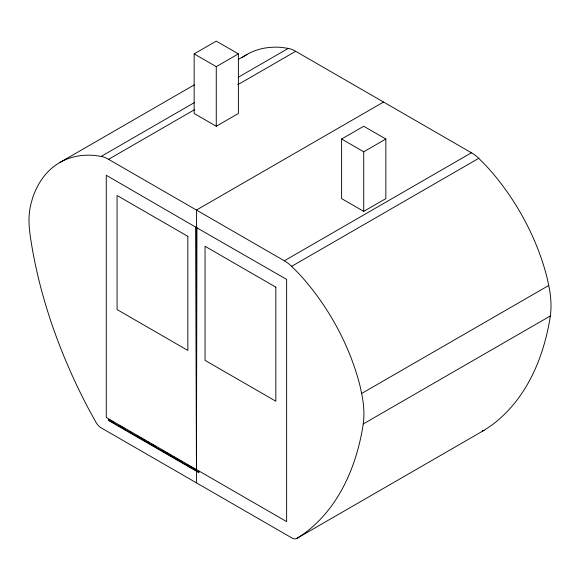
<?xml version="1.0" encoding="UTF-8"?>
<svg xmlns="http://www.w3.org/2000/svg" width="580" height="580" viewBox="0 0 580 580"><rect width="100%" height="100%" fill="white"/><g stroke="black" fill="none" stroke-linecap="round" stroke-linejoin="round"><path stroke-width="0.87" d="M363.225 423.98L362.79 427.047A354.59 204.725 60 0 1 304.21 533.52L297.025 538.305A10.041 5.793 60 0 1 291.82 537.921L101.087 427.801A10.041 5.793 60 0 1 95.888 422.182L88.697 409.096A354.59 204.718 60 0 1 30.116 234.972L29.681 231.413A86.456 49.916 60 0 1 31.269 202.754L32.748 197.505A157.6 90.987 60 0 1 94.134 155.389L101.652 156.469A34.873 20.133 60 0 1 108.569 159.319L284.338 260.79A34.873 20.133 60 0 1 291.254 265.93L298.772 273.543A157.6 90.995 60 0 1 360.158 386.526L361.637 393.494A86.456 49.916 60 0 1 363.225 423.98L550.318 315.969A86.456 49.916 60 0 0 548.731 285.476L547.252 278.509A157.6 90.995 60 0 0 485.873 165.525L478.348 157.912A34.873 20.133 60 0 0 471.431 152.772L295.662 51.301A34.873 20.133 60 0 0 288.746 48.452L281.227 47.371A157.6 90.987 60 0 0 241.976 57.717M550.318 315.969L549.884 319.029A354.59 204.725 60 0 1 491.303 425.502L484.119 430.287L297.025 538.305M194.155 53.882L216.268 41.115L238.387 53.882L238.387 113.477L216.268 126.251L194.155 113.477L194.155 53.882L216.268 66.656L238.387 53.882M59.878 162.48L194.518 84.745M238.358 59.435L246.971 54.462M101.232 156.375L194.387 102.595M238.228 77.285L288.325 48.358M108.569 159.319L194.684 109.598M237.735 84.745L295.662 51.301M383.547 102.037L196.453 210.054L196.453 482.857M341.613 139.019L363.725 126.251L385.845 139.019L385.845 198.614L363.725 211.381L341.613 198.614L341.613 139.019L363.725 151.786L385.845 139.019M284.338 260.79L471.431 152.772M291.675 266.321L478.768 158.304M108.329 419.862L198.512 471.932L199.549 471.33L199.549 471.845L198.512 472.439L108.329 420.37L109.359 419.267L109.359 419.775M361.637 393.494L548.731 285.476M110.149 420.232L113.281 422.037M119.56 425.662L124.265 428.381M129.753 431.549L131.319 432.455M136.807 435.623L138.381 436.53M140.73 437.885L142.296 438.792M143.869 439.698L145.435 440.604M147.791 441.96L149.357 442.866M151.706 444.222L153.279 445.128M154.846 446.034L156.411 446.941M161.907 450.109L164.256 451.472M165.822 452.371L167.395 453.277M168.961 454.184L171.317 455.547M172.883 456.453L174.45 457.352M176.023 458.258L178.372 459.621M179.938 460.527L182.294 461.883M186.999 464.602L189.348 465.958M190.921 466.864L195.627 469.583M363.725 151.786L363.725 211.381M216.268 66.656L216.268 126.251M198.512 471.932L198.512 472.439M484.119 430.287A10.041 5.793 60 0 1 482.19 430.867M196.946 227.846L196.453 469.546L195.605 227.07L286.636 279.422L286.636 521.616L106.271 417.477L106.271 175.283L196.946 227.846M187.847 236.35L117.066 195.489L117.066 309.568L187.847 350.436L187.847 236.35M275.841 287.158L205.059 246.29L205.059 360.376L275.841 401.237L275.841 287.158"/></g></svg>
